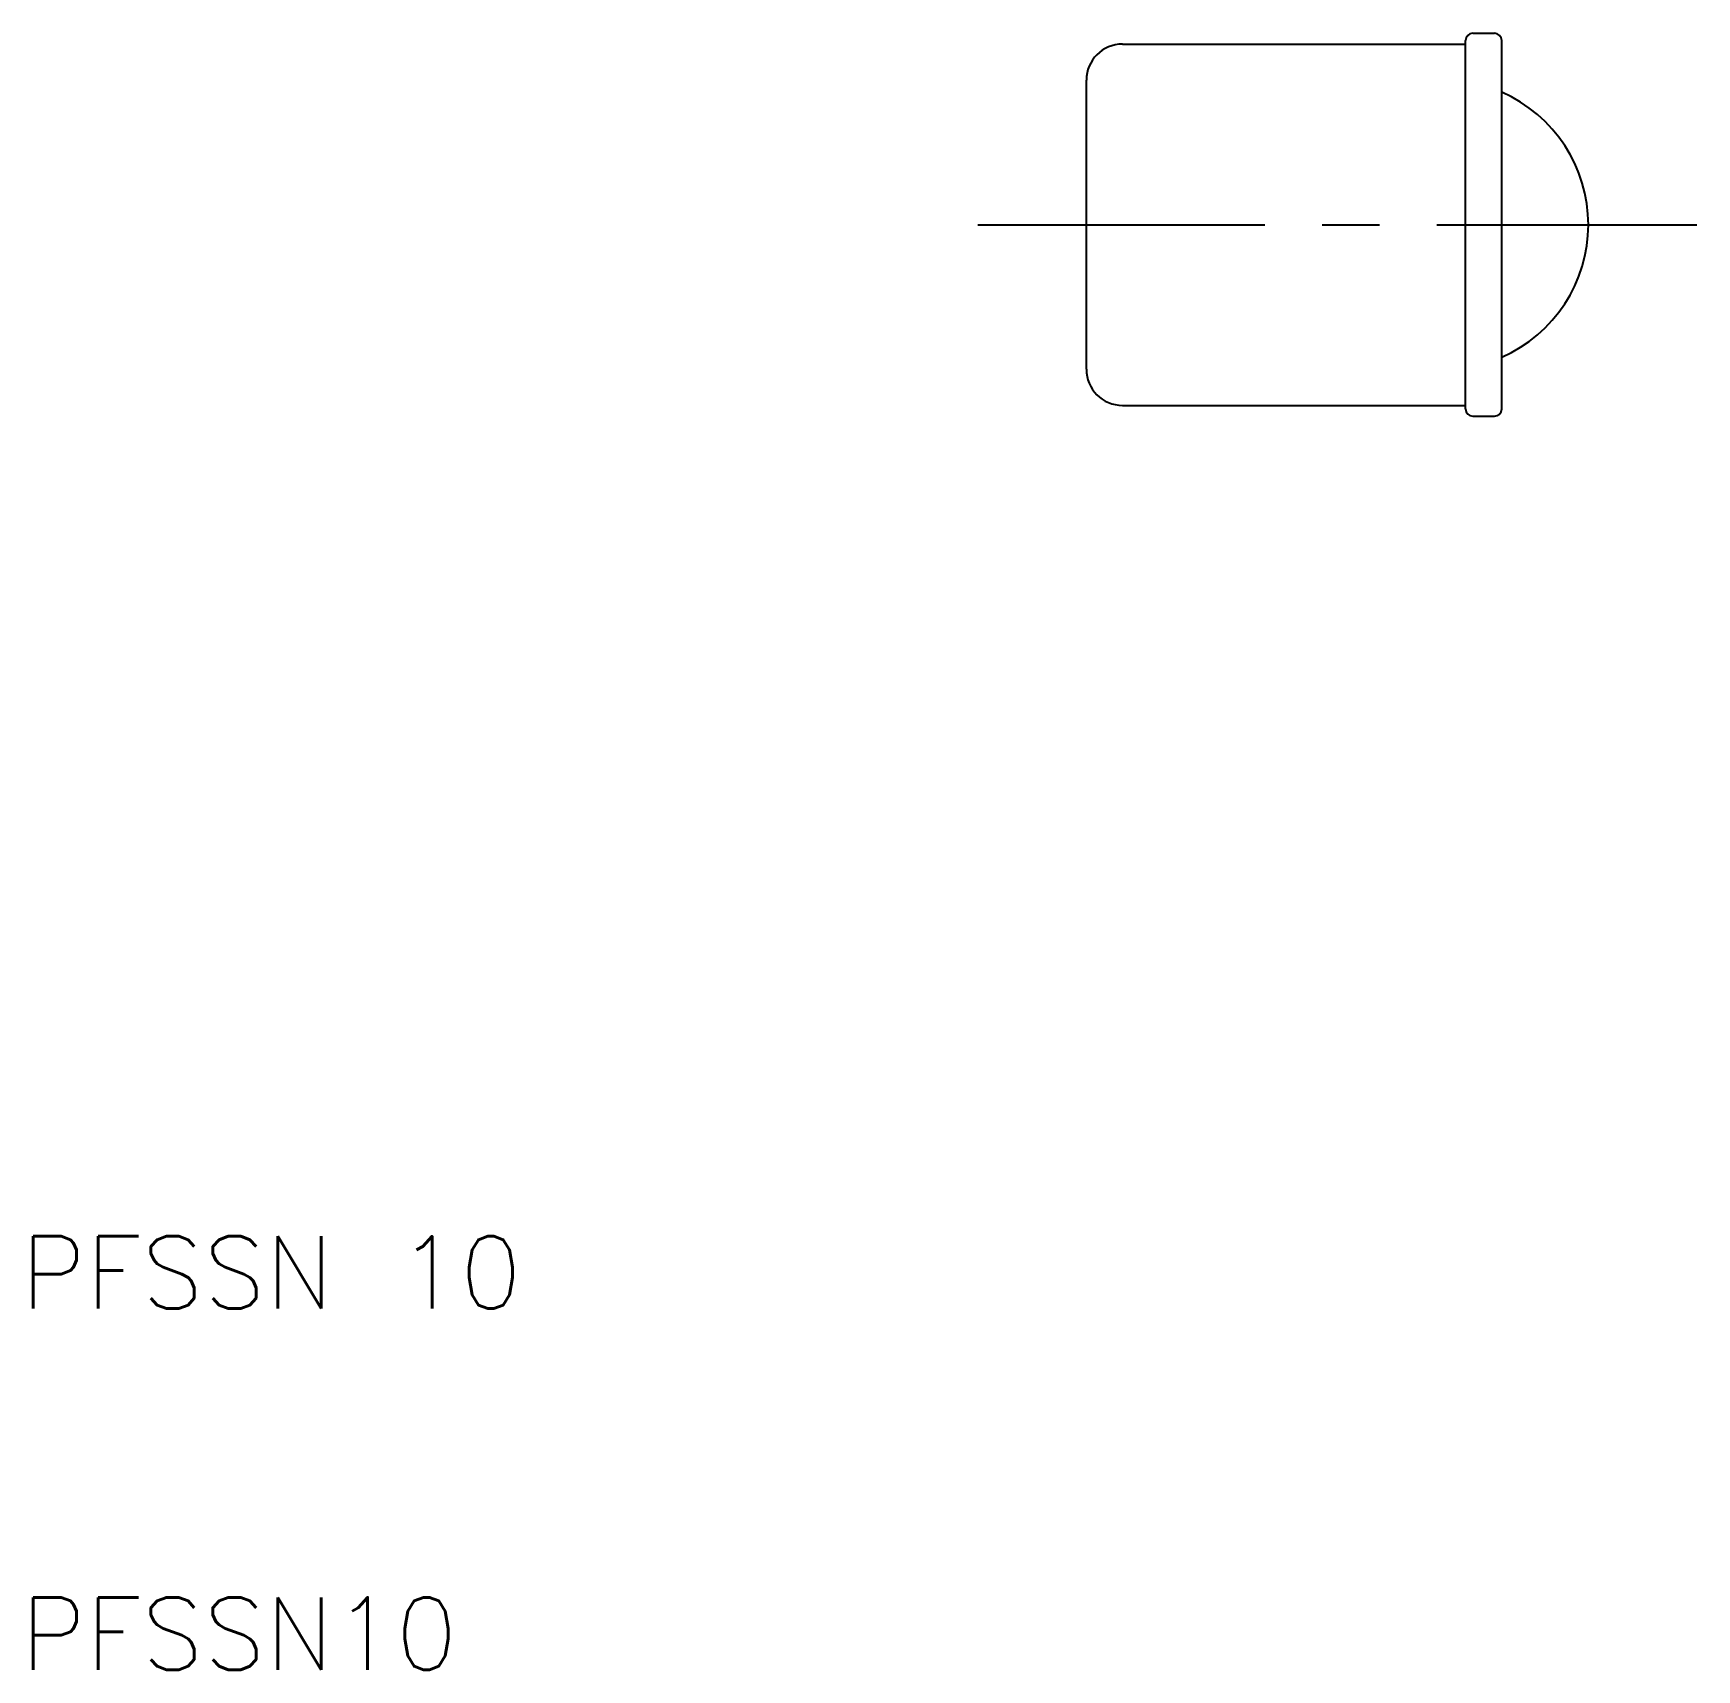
# Model space of a CAD drawing. Extents: x 10.3 to 56.4, y 10 to 55.3.
import ezdxf

# ---------------------------------------------------------------- set-up
doc = ezdxf.new("R2010")
doc.units = 0
doc.header["$LTSCALE"] = 0.25
doc.linetypes.add('CENTER', pattern=[50.8, 31.75, -6.35, 6.35, -6.35])
doc.layers.get('0').update_dxf_attribs({"linetype": 'CONTINUOUS'})
doc.layers.add('CENTER', color=1, linetype='CENTER')
doc.styles.get("Standard").update_dxf_attribs({"font": 'txt.shx', "bigfont": 'extfont.shx'})

msp = doc.modelspace()

# ---------------------------------------------------------------- linework, layer by layer
for p, q in [((50.2, 55.3), (50.8, 55.3)), ((40.5, 55), (50, 55)), ((50, 55), (50, 55.1)), ((50, 45), (50, 55)), ((51, 53.666), (51, 55.1)), ((39.5, 46), (39.5, 54)), ((51, 46.334), (51, 53.666)), ((51, 44.9), (51, 46.334)), ((40.5, 45), (50, 45)), ((50, 44.9), (50, 45)), ((50.2, 44.7), (50.8, 44.7))]:
    msp.add_line(p, q)
for centre, radius, start, end in [((50.2, 55.1), 0.2, 90, 180), ((50.8, 55.1), 0.2, 0, 90), ((40.5, 54), 1, 90, 180), ((49.4, 50), 4, 293.5782, 66.4218), ((40.5, 46), 1, 180, 270), ((50.2, 44.9), 0.2, 180, 270), ((50.8, 44.9), 0.2, 270, 0)]:
    msp.add_arc(centre, radius, start, end)
at = {"layer": 'CENTER', "color": 1, "linetype": 'CENTER'}
msp.add_line((36.5, 50), (56.4, 50), dxfattribs=at)

# ---------------------------------------------------------------- texts
for s, p in [('PFSSN 10', (10, 20)), ('PFSSN10', (10, 10))]:
    msp.add_text(s, height=2).set_placement(p)

doc.saveas('drawing.dxf')
